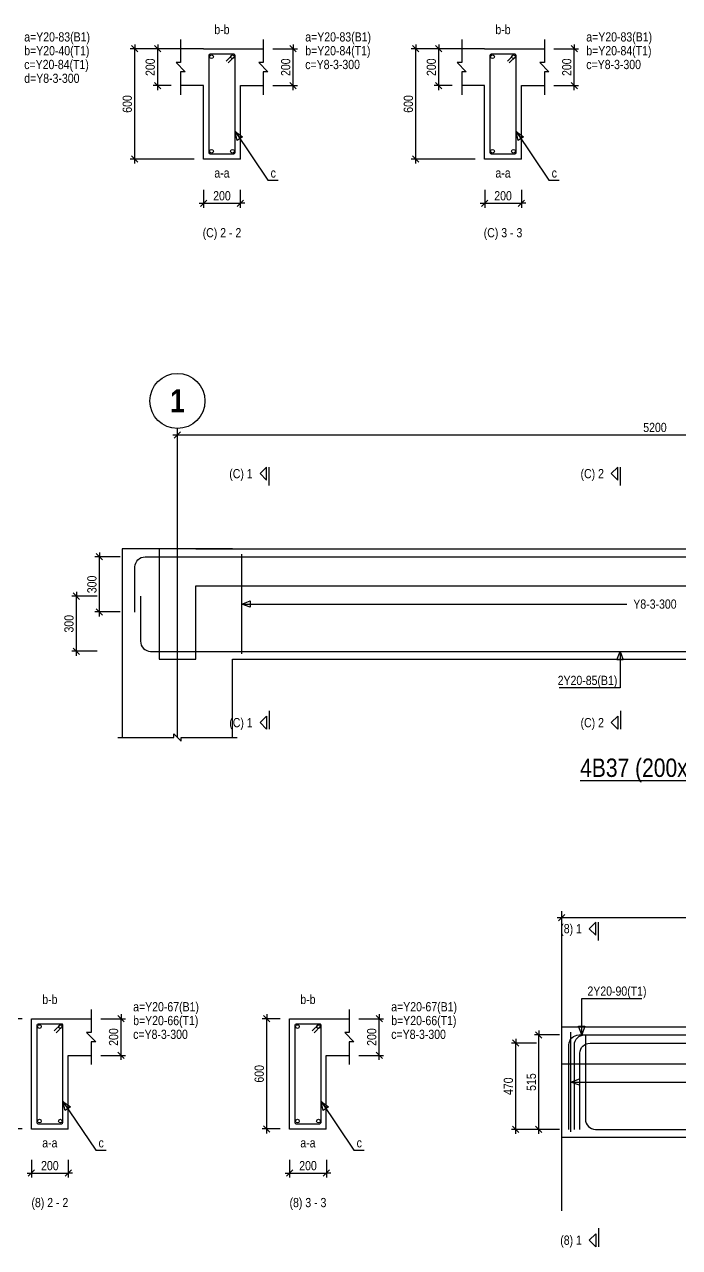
# Model space of a CAD drawing. Extents: x 0 to 206258, y -403073 to 0.
# Drawn here: x 51943 to 59077, y -348714 to -335409 of the extents above; entities that cross this region are included whole.
import ezdxf
from ezdxf.enums import TextEntityAlignment as Align
from ezdxf.lldxf.tags import DXFTag

# ---------------------------------------------------------------- set-up
doc = ezdxf.new("R2010")
doc.units = 0
doc.header["$LTSCALE"] = 1000
for name, color, linetype in [('Axis Circle(Dir 2)', 150, 'Continuous'), ('Axis Label(Dir 1)', 7, 'Continuous'), ('Axis Line(Dir 2)', 150, 'CENTER2'), ('Break Line', 5, 'Continuous'), ('Dimension Line', 5, 'Continuous'), ('Front Elevation Line', 40, 'Continuous'), ('Leader Line', 5, 'Continuous'), ('Link Line', 3, 'Continuous'), ('Rebar Label', 6, 'Continuous'), ('Rebar Line', 7, 'Continuous'), ('Section Label', 1, 'Continuous'), ('Section Line', 1, 'Continuous'), ('Top Rebar Label', 6, 'Continuous'), ('Top Rebar Line', 7, 'Continuous')]:
    doc.layers.add(name, color=color, linetype=linetype)
for name, color, linetype, true_color in [('Back Elevation Line', 191, 'HIDDEN2', 0xd4aaff), ('Beam Label(D)', 94, 'Continuous', 0x008100), ('Beam Line(D)', 112, 'Continuous', 0x00bd5e), ('Link Label', 94, 'Continuous', 0x008100)]:
    doc.layers.add(name, color=color, linetype=linetype, true_color=true_color)
doc.styles.add('Axis Label(Dir 1)', font='ARIALNB.TTF', dxfattribs={"height": 250})
doc.styles.add('Beam Label(D)', font='ARIALN.TTF', dxfattribs={"height": 200})
doc.styles.add('Dimension Text', font='ARIALN.TTF', dxfattribs={"height": 100})
doc.styles.add('Link Label', font='ARIALN.TTF', dxfattribs={"height": 100})
doc.styles.add('Rebar Label', font='ARIALN.TTF', dxfattribs={"height": 100})
doc.styles.add('Section Label', font='ARIALN.TTF', dxfattribs={"height": 100})
doc.styles.add('Top Rebar Label', font='ARIALN.TTF', dxfattribs={"height": 100})
tags = doc.linetypes.add('CENTER2', pattern=[1.125, 0.75, -0.125, 0.125, -0.125]).pattern_tags.tags
tags[10:11] = [DXFTag(74, 4), DXFTag(75, 0), DXFTag(340, '0'), DXFTag(46, 0.0), DXFTag(50, 0.0), DXFTag(44, 0.0), DXFTag(45, 0.0)]
tags[8:9] = [DXFTag(74, 4), DXFTag(75, 0), DXFTag(340, '0'), DXFTag(46, 0.0), DXFTag(50, 0.0), DXFTag(44, 0.0), DXFTag(45, 0.0)]
tags[6:7] = [DXFTag(74, 4), DXFTag(75, 0), DXFTag(340, '0'), DXFTag(46, 0.0), DXFTag(50, 0.0), DXFTag(44, 0.0), DXFTag(45, 0.0)]
tags[4:5] = [DXFTag(74, 4), DXFTag(75, 0), DXFTag(340, '0'), DXFTag(46, 0.0), DXFTag(50, 0.0), DXFTag(44, 0.0), DXFTag(45, 0.0)]
tags = doc.linetypes.add('HIDDEN2', pattern=[0.1875, 0.125, -0.0625]).pattern_tags.tags
tags[6:7] = [DXFTag(74, 4), DXFTag(75, 0), DXFTag(340, '0'), DXFTag(46, 0.0), DXFTag(50, 0.0), DXFTag(44, 0.0), DXFTag(45, 0.0)]
tags[4:5] = [DXFTag(74, 4), DXFTag(75, 0), DXFTag(340, '0'), DXFTag(46, 0.0), DXFTag(50, 0.0), DXFTag(44, 0.0), DXFTag(45, 0.0)]
doc.dimstyles.new('BEAM', dxfattribs={"dimtxt": 100, "dimasz": 30, "dimexe": 48.3, "dimexo": 103.5, "dimgap": 30, "dimtad": 1, "dimtoh": 1, "dimdec": 1, "dimlfac": 0.5, "dimdsep": 46, "dimtxsty": 'Dimension Text', "dimblk": 'PCDIM_TICK', "dimcen": 0.09, "dimclrd": 5, "dimclre": 5, "dimclrt": 5, "dimadec": 1, "dimazin": 0, "dimtp": 1, "dimtm": 1, "dimtfac": 1, "dimtdec": 4, "dimtofl": 0, "dimtmove": 0, "dimatfit": 3, "dimfxl": 1, "dimtolj": 1, "dimtzin": 0, "dimarcsym": 0})

# ---------------------------------------------------------------- blocks, each defined once
blk = doc.blocks.new('PCDIM_TICK')
at = {"layer": 'Dimension Line', "color": 0, "transparency": 33554687}
for p, q in [((1.15, 1.15), (-1.15, -1.15)), ((1.61, 0), (0, 0))]:
    blk.add_line(p, q, dxfattribs=at)
blk = doc.blocks.new('*U4046')
at = {"layer": 'Dimension Line', "color": 5, "true_color": 0x0000ff, "transparency": 16777216}
for p, q in [((54648, -335674), (54918, -335674)), ((54869, -336074), (54869, -335674)), ((54648, -336074), (54918, -336074))]:
    blk.add_line(p, q, dxfattribs=at)
at = {"layer": 'Dimension Line', "color": 5, "true_color": 0x0000ff, "transparency": 16777216, "xscale": 30, "yscale": 30}
for p, rotation in [((54869, -335674), 89.99999999999447), ((54869, -336074), 269.9999999999834)]:
    blk.add_blockref('PCDIM_TICK', p, dxfattribs=dict(at, rotation=rotation))
at = {"layer": 'Dimension Line', "color": 5, "true_color": 0x0000ff, "transparency": 16777216, "insert": (54839, -335874), "char_height": 100, "width": 182.77, "attachment_point": 8, "rotation": 90, "style": 'Dimension Text'}
blk.add_mtext('200', dxfattribs=at)
blk = doc.blocks.new('*U4047')
at = {"layer": 'Dimension Line', "color": 5, "true_color": 0x0000ff, "transparency": 16777216}
for p, q in [((53541, -335674), (53346, -335674)), ((53394, -336074), (53394, -335674)), ((53541, -336074), (53346, -336074))]:
    blk.add_line(p, q, dxfattribs=at)
at = {"layer": 'Dimension Line', "color": 5, "true_color": 0x0000ff, "transparency": 16777216, "xscale": 30, "yscale": 30}
for p, rotation in [((53394, -335674), 89.99999999999447), ((53394, -336074), 269.9999999999834)]:
    blk.add_blockref('PCDIM_TICK', p, dxfattribs=dict(at, rotation=rotation))
at = {"layer": 'Dimension Line', "color": 5, "true_color": 0x0000ff, "transparency": 16777216, "insert": (53364, -335874), "char_height": 100, "width": 182.77, "attachment_point": 8, "rotation": 90, "style": 'Dimension Text'}
blk.add_mtext('200', dxfattribs=at)
blk = doc.blocks.new('*U4048')
at = {"layer": 'Dimension Line', "color": 5, "true_color": 0x0000ff, "transparency": 16777216}
for p, q in [((53791, -335674), (53096, -335674)), ((53144, -336874), (53144, -335674)), ((53791, -336874), (53096, -336874))]:
    blk.add_line(p, q, dxfattribs=at)
at = {"layer": 'Dimension Line', "color": 5, "true_color": 0x0000ff, "transparency": 16777216, "xscale": 30, "yscale": 30}
for p, rotation in [((53144, -335674), 89.99999999999447), ((53144, -336874), 269.9999999999834)]:
    blk.add_blockref('PCDIM_TICK', p, dxfattribs=dict(at, rotation=rotation))
at = {"layer": 'Dimension Line', "color": 5, "true_color": 0x0000ff, "transparency": 16777216, "insert": (53114, -336274), "char_height": 100, "width": 181.97, "attachment_point": 8, "rotation": 90, "style": 'Dimension Text'}
blk.add_mtext('600', dxfattribs=at)
blk = doc.blocks.new('*U4049')
at = {"layer": 'Dimension Line', "color": 5, "true_color": 0x0000ff, "transparency": 16777216}
for p, q in [((53894, -337208), (53894, -337403)), ((54294, -337208), (54294, -337403)), ((53894, -337354), (54294, -337354))]:
    blk.add_line(p, q, dxfattribs=at)
at = {"layer": 'Dimension Line', "color": 5, "true_color": 0x0000ff, "transparency": 16777216, "xscale": 30, "yscale": 30, "rotation": 180.0000000000004}
blk.add_blockref('PCDIM_TICK', (53894, -337354), dxfattribs=at)
at = {"layer": 'Dimension Line', "color": 5, "true_color": 0x0000ff, "transparency": 16777216, "xscale": 30, "yscale": 30}
blk.add_blockref('PCDIM_TICK', (54294, -337354), dxfattribs=at)
at = {"layer": 'Dimension Line', "color": 5, "true_color": 0x0000ff, "transparency": 16777216, "insert": (54094, -337324), "char_height": 100, "width": 182.77, "attachment_point": 8, "style": 'Dimension Text'}
blk.add_mtext('200', dxfattribs=at)
blk = doc.blocks.new('*U4050')
at = {"layer": 'Dimension Line', "color": 5, "true_color": 0x0000ff, "transparency": 16777216}
for p, q in [((57708, -335674), (57978, -335674)), ((57930, -336074), (57930, -335674)), ((57708, -336074), (57978, -336074))]:
    blk.add_line(p, q, dxfattribs=at)
at = {"layer": 'Dimension Line', "color": 5, "true_color": 0x0000ff, "transparency": 16777216, "xscale": 30, "yscale": 30}
for p, rotation in [((57930, -335674), 89.99999999999447), ((57930, -336074), 269.9999999999834)]:
    blk.add_blockref('PCDIM_TICK', p, dxfattribs=dict(at, rotation=rotation))
at = {"layer": 'Dimension Line', "color": 5, "true_color": 0x0000ff, "transparency": 16777216, "insert": (57900, -335874), "char_height": 100, "width": 182.77, "attachment_point": 8, "rotation": 90, "style": 'Dimension Text'}
blk.add_mtext('200', dxfattribs=at)
blk = doc.blocks.new('*U4051')
at = {"layer": 'Dimension Line', "color": 5, "true_color": 0x0000ff, "transparency": 16777216}
for p, q in [((56601, -335674), (56406, -335674)), ((56455, -336074), (56455, -335674)), ((56601, -336074), (56406, -336074))]:
    blk.add_line(p, q, dxfattribs=at)
at = {"layer": 'Dimension Line', "color": 5, "true_color": 0x0000ff, "transparency": 16777216, "xscale": 30, "yscale": 30}
for p, rotation in [((56455, -335674), 89.99999999999447), ((56455, -336074), 269.9999999999834)]:
    blk.add_blockref('PCDIM_TICK', p, dxfattribs=dict(at, rotation=rotation))
at = {"layer": 'Dimension Line', "color": 5, "true_color": 0x0000ff, "transparency": 16777216, "insert": (56425, -335874), "char_height": 100, "width": 182.77, "attachment_point": 8, "rotation": 90, "style": 'Dimension Text'}
blk.add_mtext('200', dxfattribs=at)
blk = doc.blocks.new('*U4052')
at = {"layer": 'Dimension Line', "color": 5, "true_color": 0x0000ff, "transparency": 16777216}
for p, q in [((56851, -335674), (56156, -335674)), ((56205, -336874), (56205, -335674)), ((56851, -336874), (56156, -336874))]:
    blk.add_line(p, q, dxfattribs=at)
at = {"layer": 'Dimension Line', "color": 5, "true_color": 0x0000ff, "transparency": 16777216, "xscale": 30, "yscale": 30}
for p, rotation in [((56205, -335674), 89.99999999999447), ((56205, -336874), 269.9999999999834)]:
    blk.add_blockref('PCDIM_TICK', p, dxfattribs=dict(at, rotation=rotation))
at = {"layer": 'Dimension Line', "color": 5, "true_color": 0x0000ff, "transparency": 16777216, "insert": (56175, -336274), "char_height": 100, "width": 181.97, "attachment_point": 8, "rotation": 90, "style": 'Dimension Text'}
blk.add_mtext('600', dxfattribs=at)
blk = doc.blocks.new('*U4053')
at = {"layer": 'Dimension Line', "color": 5, "true_color": 0x0000ff, "transparency": 16777216}
for p, q in [((56955, -337208), (56955, -337403)), ((57355, -337208), (57355, -337403)), ((56955, -337354), (57355, -337354))]:
    blk.add_line(p, q, dxfattribs=at)
at = {"layer": 'Dimension Line', "color": 5, "true_color": 0x0000ff, "transparency": 16777216, "xscale": 30, "yscale": 30, "rotation": 180.0000000000004}
blk.add_blockref('PCDIM_TICK', (56955, -337354), dxfattribs=at)
at = {"layer": 'Dimension Line', "color": 5, "true_color": 0x0000ff, "transparency": 16777216, "xscale": 30, "yscale": 30}
blk.add_blockref('PCDIM_TICK', (57355, -337354), dxfattribs=at)
at = {"layer": 'Dimension Line', "color": 5, "true_color": 0x0000ff, "transparency": 16777216, "insert": (57155, -337324), "char_height": 100, "width": 182.77, "attachment_point": 8, "style": 'Dimension Text'}
blk.add_mtext('200', dxfattribs=at)
blk = doc.blocks.new('*U4106')
at = {"layer": 'Dimension Line', "color": 5, "true_color": 0x0000ff, "transparency": 16777216}
for p, q in [((52984, -341200), (52711, -341200)), ((52759, -341800), (52759, -341200)), ((52984, -341800), (52711, -341800))]:
    blk.add_line(p, q, dxfattribs=at)
at = {"layer": 'Dimension Line', "color": 5, "true_color": 0x0000ff, "transparency": 16777216, "xscale": 30, "yscale": 30}
for p, rotation in [((52759, -341200), 89.99999999999447), ((52759, -341800), 269.9999999999834)]:
    blk.add_blockref('PCDIM_TICK', p, dxfattribs=dict(at, rotation=rotation))
at = {"layer": 'Dimension Line', "color": 5, "true_color": 0x0000ff, "transparency": 16777216, "insert": (52729, -341500), "char_height": 100, "width": 181.5, "attachment_point": 8, "rotation": 90, "style": 'Dimension Text'}
blk.add_mtext('300', dxfattribs=at)
blk = doc.blocks.new('*U4107')
at = {"layer": 'Dimension Line', "color": 5, "true_color": 0x0000ff, "transparency": 16777216}
for p, q in [((52734, -341628), (52461, -341628)), ((52509, -342228), (52509, -341628)), ((52734, -342228), (52461, -342228))]:
    blk.add_line(p, q, dxfattribs=at)
at = {"layer": 'Dimension Line', "color": 5, "true_color": 0x0000ff, "transparency": 16777216, "xscale": 30, "yscale": 30}
for p, rotation in [((52509, -341628), 89.99999999999447), ((52509, -342228), 269.9999999999834)]:
    blk.add_blockref('PCDIM_TICK', p, dxfattribs=dict(at, rotation=rotation))
at = {"layer": 'Dimension Line', "color": 5, "true_color": 0x0000ff, "transparency": 16777216, "insert": (52479, -341928), "char_height": 100, "width": 181.5, "attachment_point": 8, "rotation": 90, "style": 'Dimension Text'}
blk.add_mtext('300', dxfattribs=at)
blk = doc.blocks.new('*U4108')
at = {"layer": 'Dimension Line', "color": 5, "true_color": 0x0000ff, "transparency": 16777216}
for p, q in [((53609, -340021), (53609, -339826)), ((53609, -339874), (64009, -339874)), ((64009, -340021), (64009, -339826))]:
    blk.add_line(p, q, dxfattribs=at)
at = {"layer": 'Dimension Line', "color": 5, "true_color": 0x0000ff, "transparency": 16777216, "xscale": 30, "yscale": 30, "rotation": 180.0000000000004}
blk.add_blockref('PCDIM_TICK', (53609, -339874), dxfattribs=at)
at = {"layer": 'Dimension Line', "color": 5, "true_color": 0x0000ff, "transparency": 16777216, "xscale": 30, "yscale": 30}
blk.add_blockref('PCDIM_TICK', (64009, -339874), dxfattribs=at)
at = {"layer": 'Dimension Line', "color": 5, "true_color": 0x0000ff, "transparency": 16777216, "insert": (58809, -339844), "char_height": 100, "width": 245.98, "attachment_point": 8, "style": 'Dimension Text'}
blk.add_mtext('5200', dxfattribs=at)
blk = doc.blocks.new('*U4164')
at = {"layer": 'Dimension Line', "color": 5, "true_color": 0x0000ff, "transparency": 16777216}
for p, q in [((52774, -346224), (53044, -346224)), ((52995, -346624), (52995, -346224)), ((52774, -346624), (53044, -346624))]:
    blk.add_line(p, q, dxfattribs=at)
at = {"layer": 'Dimension Line', "color": 5, "true_color": 0x0000ff, "transparency": 16777216, "xscale": 30, "yscale": 30}
for p, rotation in [((52995, -346224), 89.99999999999447), ((52995, -346624), 269.9999999999834)]:
    blk.add_blockref('PCDIM_TICK', p, dxfattribs=dict(at, rotation=rotation))
at = {"layer": 'Dimension Line', "color": 5, "true_color": 0x0000ff, "transparency": 16777216, "insert": (52965, -346424), "char_height": 100, "width": 182.77, "attachment_point": 8, "rotation": 90, "style": 'Dimension Text'}
blk.add_mtext('200', dxfattribs=at)
blk = doc.blocks.new('*U4165')
at = {"layer": 'Dimension Line', "color": 5, "true_color": 0x0000ff, "transparency": 16777216}
for p, q in [((51917, -346224), (51722, -346224)), ((51770, -347424), (51770, -346224)), ((51917, -347424), (51722, -347424))]:
    blk.add_line(p, q, dxfattribs=at)
at = {"layer": 'Dimension Line', "color": 5, "true_color": 0x0000ff, "transparency": 16777216, "xscale": 30, "yscale": 30}
for p, rotation in [((51770, -346224), 89.99999999999447), ((51770, -347424), 269.9999999999834)]:
    blk.add_blockref('PCDIM_TICK', p, dxfattribs=dict(at, rotation=rotation))
at = {"layer": 'Dimension Line', "color": 5, "true_color": 0x0000ff, "transparency": 16777216, "insert": (51740, -346824), "char_height": 100, "width": 181.97, "attachment_point": 8, "rotation": 90, "style": 'Dimension Text'}
blk.add_mtext('600', dxfattribs=at)
blk = doc.blocks.new('*U4166')
at = {"layer": 'Dimension Line', "color": 5, "true_color": 0x0000ff, "transparency": 16777216}
for p, q in [((52020, -347758), (52020, -347953)), ((52420, -347758), (52420, -347953)), ((52020, -347904), (52420, -347904))]:
    blk.add_line(p, q, dxfattribs=at)
at = {"layer": 'Dimension Line', "color": 5, "true_color": 0x0000ff, "transparency": 16777216, "xscale": 30, "yscale": 30, "rotation": 180.0000000000004}
blk.add_blockref('PCDIM_TICK', (52020, -347904), dxfattribs=at)
at = {"layer": 'Dimension Line', "color": 5, "true_color": 0x0000ff, "transparency": 16777216, "xscale": 30, "yscale": 30}
blk.add_blockref('PCDIM_TICK', (52420, -347904), dxfattribs=at)
at = {"layer": 'Dimension Line', "color": 5, "true_color": 0x0000ff, "transparency": 16777216, "insert": (52220, -347874), "char_height": 100, "width": 182.77, "attachment_point": 8, "style": 'Dimension Text'}
blk.add_mtext('200', dxfattribs=at)
blk = doc.blocks.new('*U4167')
at = {"layer": 'Dimension Line', "color": 5, "true_color": 0x0000ff, "transparency": 16777216}
for p, q in [((55584, -346224), (55854, -346224)), ((55806, -346624), (55806, -346224)), ((55584, -346624), (55854, -346624))]:
    blk.add_line(p, q, dxfattribs=at)
at = {"layer": 'Dimension Line', "color": 5, "true_color": 0x0000ff, "transparency": 16777216, "xscale": 30, "yscale": 30}
for p, rotation in [((55806, -346224), 89.99999999999447), ((55806, -346624), 269.9999999999834)]:
    blk.add_blockref('PCDIM_TICK', p, dxfattribs=dict(at, rotation=rotation))
at = {"layer": 'Dimension Line', "color": 5, "true_color": 0x0000ff, "transparency": 16777216, "insert": (55776, -346424), "char_height": 100, "width": 182.77, "attachment_point": 8, "rotation": 90, "style": 'Dimension Text'}
blk.add_mtext('200', dxfattribs=at)
blk = doc.blocks.new('*U4168')
at = {"layer": 'Dimension Line', "color": 5, "true_color": 0x0000ff, "transparency": 16777216}
for p, q in [((54727, -346224), (54532, -346224)), ((54581, -347424), (54581, -346224)), ((54727, -347424), (54532, -347424))]:
    blk.add_line(p, q, dxfattribs=at)
at = {"layer": 'Dimension Line', "color": 5, "true_color": 0x0000ff, "transparency": 16777216, "xscale": 30, "yscale": 30}
for p, rotation in [((54581, -346224), 89.99999999999447), ((54581, -347424), 269.9999999999834)]:
    blk.add_blockref('PCDIM_TICK', p, dxfattribs=dict(at, rotation=rotation))
at = {"layer": 'Dimension Line', "color": 5, "true_color": 0x0000ff, "transparency": 16777216, "insert": (54551, -346824), "char_height": 100, "width": 181.97, "attachment_point": 8, "rotation": 90, "style": 'Dimension Text'}
blk.add_mtext('600', dxfattribs=at)
blk = doc.blocks.new('*U4169')
at = {"layer": 'Dimension Line', "color": 5, "true_color": 0x0000ff, "transparency": 16777216}
for p, q in [((54831, -347758), (54831, -347953)), ((55231, -347758), (55231, -347953)), ((54831, -347904), (55231, -347904))]:
    blk.add_line(p, q, dxfattribs=at)
at = {"layer": 'Dimension Line', "color": 5, "true_color": 0x0000ff, "transparency": 16777216, "xscale": 30, "yscale": 30, "rotation": 180.0000000000004}
blk.add_blockref('PCDIM_TICK', (54831, -347904), dxfattribs=at)
at = {"layer": 'Dimension Line', "color": 5, "true_color": 0x0000ff, "transparency": 16777216, "xscale": 30, "yscale": 30}
blk.add_blockref('PCDIM_TICK', (55231, -347904), dxfattribs=at)
at = {"layer": 'Dimension Line', "color": 5, "true_color": 0x0000ff, "transparency": 16777216, "insert": (55031, -347874), "char_height": 100, "width": 182.77, "attachment_point": 8, "style": 'Dimension Text'}
blk.add_mtext('200', dxfattribs=at)
blk = doc.blocks.new('*U4173')
at = {"layer": 'Dimension Line', "color": 5, "true_color": 0x0000ff, "transparency": 16777216}
for p, q in [((57768, -346400), (57496, -346400)), ((57544, -347428), (57544, -346400)), ((57768, -347428), (57496, -347428))]:
    blk.add_line(p, q, dxfattribs=at)
at = {"layer": 'Dimension Line', "color": 5, "true_color": 0x0000ff, "transparency": 16777216, "xscale": 30, "yscale": 30}
for p, rotation in [((57544, -346400), 89.99999999999447), ((57544, -347428), 269.9999999999834)]:
    blk.add_blockref('PCDIM_TICK', p, dxfattribs=dict(at, rotation=rotation))
at = {"layer": 'Dimension Line', "color": 5, "true_color": 0x0000ff, "transparency": 16777216, "insert": (57514, -346914), "char_height": 100, "width": 182.37, "attachment_point": 8, "rotation": 90, "style": 'Dimension Text'}
blk.add_mtext('515', dxfattribs=at)
blk = doc.blocks.new('*U4174')
at = {"layer": 'Dimension Line', "color": 5, "true_color": 0x0000ff, "transparency": 16777216}
for p, q in [((57518, -346490), (57246, -346490)), ((57294, -347428), (57294, -346490)), ((57518, -347428), (57246, -347428))]:
    blk.add_line(p, q, dxfattribs=at)
at = {"layer": 'Dimension Line', "color": 5, "true_color": 0x0000ff, "transparency": 16777216, "xscale": 30, "yscale": 30}
for p, rotation in [((57294, -346490), 89.99999999999447), ((57294, -347428), 269.9999999999834)]:
    blk.add_blockref('PCDIM_TICK', p, dxfattribs=dict(at, rotation=rotation))
at = {"layer": 'Dimension Line', "color": 5, "true_color": 0x0000ff, "transparency": 16777216, "insert": (57264, -346959), "char_height": 100, "width": 184.72, "attachment_point": 8, "rotation": 90, "style": 'Dimension Text'}
blk.add_mtext('470', dxfattribs=at)
blk = doc.blocks.new('*U4176')
at = {"layer": 'Dimension Line', "color": 5, "true_color": 0x0000ff, "transparency": 16777216}
for p, q in [((57794, -345271), (57794, -345076)), ((67794, -345271), (67794, -345076)), ((57794, -345124), (67794, -345124))]:
    blk.add_line(p, q, dxfattribs=at)
at = {"layer": 'Dimension Line', "color": 5, "true_color": 0x0000ff, "transparency": 16777216, "xscale": 30, "yscale": 30, "rotation": 180.0000000000004}
blk.add_blockref('PCDIM_TICK', (57794, -345124), dxfattribs=at)
at = {"layer": 'Dimension Line', "color": 5, "true_color": 0x0000ff, "transparency": 16777216, "xscale": 30, "yscale": 30}
blk.add_blockref('PCDIM_TICK', (67794, -345124), dxfattribs=at)
at = {"layer": 'Dimension Line', "color": 5, "true_color": 0x0000ff, "transparency": 16777216, "insert": (62794, -345094), "char_height": 100, "width": 245.98, "attachment_point": 8, "style": 'Dimension Text'}
blk.add_mtext('5000', dxfattribs=at)

msp = doc.modelspace()

# ---------------------------------------------------------------- linework, layer by layer
at = {"layer": 'Axis Circle(Dir 2)', "transparency": 33554687}
msp.add_circle((53609.055, -339504.284), 300, dxfattribs=at)
at = {"layer": 'Axis Line(Dir 2)', "transparency": 33554687}
for points in [[(53609.055, -343164.284), (53609.055, -339804.284)], [(57793.964, -348314.284), (57793.964, -345054.284)]]:
    msp.add_lwpolyline(points, dxfattribs=at)
at = {"layer": 'Back Elevation Line', "transparency": 33554687}
for points in [[(53809.055, -341114.284), (53409.055, -341114.284)], [(53409.055, -341114.284), (53409.055, -342314.284)], [(53809.055, -341114.284), (63809.055, -341114.284)], [(53809.055, -342314.284), (53809.055, -341514.284)], [(53809.055, -341514.284), (63809.055, -341514.284)], [(53409.055, -342314.284), (53809.055, -342314.284)], [(57793.964, -346714.284), (57793.964, -346314.284), (67593.964, -346314.284)], [(57793.964, -346714.284), (67593.964, -346714.284)]]:
    msp.add_lwpolyline(points, dxfattribs=at)
at = {"layer": 'Beam Line(D)', "transparency": 33554687}
for points in [[(53894.293, -335674.284), (53644.293, -335674.284)], [(53894.293, -335674.284), (54294.293, -335674.284)], [(53894.293, -335674.284), (53894.293, -335674.284)], [(54294.293, -335674.284), (54294.293, -335674.284)], [(54294.293, -335674.284), (54544.293, -335674.284)], [(56954.532, -335674.284), (56704.532, -335674.284)], [(56954.532, -335674.284), (57354.532, -335674.284)], [(56954.532, -335674.284), (56954.532, -335674.284)], [(57354.532, -335674.284), (57354.532, -335674.284)], [(57354.532, -335674.284), (57604.532, -335674.284)], [(54294.293, -336874.284), (53894.293, -336874.284), (53894.293, -336074.284), (53644.293, -336074.284)], [(54294.293, -336874.284), (54294.293, -336074.284), (54544.293, -336074.284)], [(57354.532, -336874.284), (56954.532, -336874.284), (56954.532, -336074.284), (56704.532, -336074.284)], [(57354.532, -336874.284), (57354.532, -336074.284), (57604.532, -336074.284)], [(53009.055, -341114.284), (53009.055, -343164.284)], [(54209.055, -341114.284), (53009.055, -341114.284)], [(54209.055, -341114.284), (63409.055, -341114.284)], [(54209.055, -343164.284), (54209.055, -342314.284)], [(54209.055, -342314.284), (63409.055, -342314.284)], [(52020.294, -346224.284), (52420.294, -346224.284)], [(52420.294, -347424.284), (52020.294, -347424.284), (52020.294, -346224.284)], [(52420.294, -346224.284), (52420.294, -346224.284)], [(52420.294, -346224.284), (52670.294, -346224.284)], [(54830.532, -346224.284), (55230.532, -346224.284)], [(55230.532, -347424.284), (54830.532, -347424.284), (54830.532, -346224.284)], [(55230.532, -346224.284), (55230.532, -346224.284)], [(55230.532, -346224.284), (55480.532, -346224.284)], [(57793.964, -346314.284), (67593.964, -346314.284)], [(57793.964, -347514.284), (57793.964, -346314.284)], [(52420.294, -347424.284), (52420.294, -346624.284), (52670.294, -346624.284)], [(55230.532, -347424.284), (55230.532, -346624.284), (55480.532, -346624.284)], [(57793.964, -347514.284), (67593.964, -347514.284)]]:
    msp.add_lwpolyline(points, dxfattribs=at)
at = {"layer": 'Break Line', "transparency": 33554687}
for points in [[(53644.293, -335574.284), (53644.293, -335824.284), (53594.293, -335824.284), (53694.293, -335924.284), (53644.293, -335924.284), (53644.293, -336174.284)], [(54544.293, -335574.284), (54544.293, -335824.284), (54494.293, -335824.284), (54594.293, -335924.284), (54544.293, -335924.284), (54544.293, -336174.284)], [(56704.532, -335574.284), (56704.532, -335824.284), (56654.532, -335824.284), (56754.532, -335924.284), (56704.532, -335924.284), (56704.532, -336174.284)], [(57604.532, -335574.284), (57604.532, -335824.284), (57554.532, -335824.284), (57654.532, -335924.284), (57604.532, -335924.284), (57604.532, -336174.284)], [(52959.055, -343164.284), (53569.055, -343164.284), (53569.055, -343124.284), (53649.055, -343204.284), (53649.055, -343164.284), (54259.055, -343164.284)], [(52670.294, -346124.284), (52670.294, -346374.284), (52620.294, -346374.284), (52720.294, -346474.284), (52670.294, -346474.284), (52670.294, -346724.284)], [(55480.532, -346124.284), (55480.532, -346374.284), (55430.532, -346374.284), (55530.532, -346474.284), (55480.532, -346474.284), (55480.532, -346724.284)]]:
    msp.add_lwpolyline(points, dxfattribs=at)
at = {"layer": 'Front Elevation Line', "transparency": 33554687}
for points in [[(53809.055, -341114.284), (53409.055, -341114.284)], [(53409.055, -341114.284), (53409.055, -342314.284)], [(53809.055, -341114.284), (63809.055, -341114.284)], [(53809.055, -342314.284), (53809.055, -341514.284)], [(53809.055, -341514.284), (63809.055, -341514.284)], [(53409.055, -342314.284), (53809.055, -342314.284)]]:
    msp.add_lwpolyline(points, dxfattribs=at)
at = {"layer": 'Leader Line', "transparency": 33554687}
for points in [[(54317.234, -336633.009), (54260.55, -336671.297), (54236.293, -336574.284), (54317.234, -336633.009)], [(54236.293, -336574.284), (54594.293, -337104.284), (54707.423, -337104.284)], [(57377.472, -336633.008), (57320.788, -336671.297), (57296.532, -336574.283), (57377.472, -336633.008)], [(57296.532, -336574.283), (57654.532, -337104.284), (57767.661, -337104.284)], [(54309.055, -341714.284), (54403.024, -341680.082), (54403.024, -341748.486), (54309.055, -341714.284), (58504.411, -341714.284)], [(58429.054, -342228.284), (58429.055, -342624.284), (57766.381, -342624.284)], [(58463.257, -342322.253), (58394.852, -342322.253), (58429.054, -342228.284), (58463.257, -342322.253)], [(58011.964, -346400.284), (58011.964, -346004.284), (58666.955, -346004.284)], [(57977.762, -346306.314), (58046.166, -346306.314), (58011.964, -346400.284), (57977.762, -346306.314)], [(57893.964, -346914.284), (57987.933, -346880.082), (57987.933, -346948.486), (57893.964, -346914.284), (62389.32, -346914.284)], [(52443.234, -347183.008), (52386.55, -347221.297), (52362.293, -347124.283), (52443.234, -347183.008)], [(52362.293, -347124.283), (52720.294, -347654.284), (52833.423, -347654.284)], [(55253.472, -347183.008), (55196.788, -347221.296), (55172.532, -347124.283), (55253.472, -347183.008)], [(55172.532, -347124.283), (55530.532, -347654.284), (55643.662, -347654.284)]]:
    msp.add_lwpolyline(points, dxfattribs=at)
at = {"layer": 'Link Line', "transparency": 33554687}
for p, q in [((54309.055, -342256.284), (54309.055, -341172.284)), ((57893.964, -347456.284), (57893.964, -346372.284))]:
    msp.add_line(p, q, dxfattribs=at)
for points in [[(54161.482, -335826.894), (54232.193, -335756.183, 0.668178638), (54222.293, -335732.284), (53966.293, -335732.284, 0.414213562), (53952.293, -335746.284), (53952.293, -336802.284, 0.414213562), (53966.293, -336816.284), (54222.293, -336816.284, 0.414213562), (54236.293, -336802.284), (54236.293, -335746.284, 0.668178638), (54212.394, -335736.384), (54141.683, -335807.095)], [(57221.721, -335826.894), (57292.431, -335756.183, 0.668178638), (57282.532, -335732.284), (57026.532, -335732.284, 0.414213562), (57012.532, -335746.284), (57012.532, -336802.284, 0.414213562), (57026.532, -336816.284), (57282.532, -336816.284, 0.414213562), (57296.532, -336802.284), (57296.532, -335746.284, 0.668178638), (57272.632, -335736.384), (57201.922, -335807.095)], [(52287.483, -346376.894), (52358.193, -346306.183, 0.668178638), (52348.294, -346282.284), (52092.294, -346282.284, 0.414213562), (52078.294, -346296.284), (52078.294, -347352.284, 0.414213562), (52092.294, -347366.284), (52348.294, -347366.284, 0.414213562), (52362.294, -347352.284), (52362.294, -346296.284, 0.668178638), (52338.394, -346286.384), (52267.684, -346357.095)], [(55097.721, -346376.894), (55168.432, -346306.183, 0.668178638), (55158.532, -346282.284), (54902.532, -346282.284, 0.414213562), (54888.532, -346296.284), (54888.532, -347352.284, 0.414213562), (54902.532, -347366.284), (55158.532, -347366.284, 0.414213562), (55172.532, -347352.284), (55172.532, -346296.284, 0.668178638), (55148.633, -346286.384), (55077.922, -346357.095)]]:
    msp.add_lwpolyline(points, format="xyb", dxfattribs=at)
at = {"layer": 'Rebar Line', "transparency": 33554687}
for points in [[(53207.055, -341628.284), (53207.055, -342118.328, 0.414213562), (53317.011, -342228.284), (69137.571, -342228.284, 0.024922321), (69148.512, -342227.738), (69537.599, -342188.829, -0.024922321), (69548.54, -342188.284), (71467.055, -342188.284)], [(58051.964, -346400.284), (58051.964, -347318.328, 0.414213562), (58161.919, -347428.284), (67746.008, -347428.284, 0.414213543), (67855.963, -347318.328), (67855.964, -346392.284)]]:
    msp.add_lwpolyline(points, format="xyb", dxfattribs=at)
for centre in [(53980.293, -335760.284), (54208.293, -335760.284), (57040.532, -335760.284), (57268.532, -335760.284), (53980.293, -336788.284), (54208.293, -336788.284), (57040.532, -336788.284), (57268.532, -336788.284), (52106.294, -346310.284), (52334.294, -346310.284), (54916.532, -346310.284), (55144.532, -346310.284), (52106.294, -347338.284), (52334.294, -347338.284), (54916.532, -347338.284), (55144.532, -347338.284)]:
    msp.add_circle(centre, 20, dxfattribs=at)
at = {"layer": 'Section Line', "transparency": 33554687}
for points in [[(54579.055, -340224.284), (54508.344, -340294.994), (54579.055, -340365.705), (54579.055, -340224.284)], [(54609.055, -340424.284), (54609.055, -340224.284)], [(58404.055, -340224.284), (58333.344, -340294.994), (58404.055, -340365.705), (58404.055, -340224.284)], [(58434.055, -340424.284), (58434.055, -340224.284)], [(54579.055, -343074.284), (54579.055, -343074.284), (54508.344, -343003.573), (54579.055, -342932.862), (54579.055, -343074.284)], [(54609.055, -342874.284), (54609.055, -343074.284)], [(58404.055, -343074.284), (58404.055, -343074.284), (58333.344, -343003.573), (58404.055, -342932.862), (58404.055, -343074.284)], [(58434.055, -342874.284), (58434.055, -343074.284)], [(58163.964, -345174.284), (58093.253, -345244.994), (58163.964, -345315.705), (58163.964, -345174.284)], [(58193.964, -345374.284), (58193.964, -345174.284)], [(58163.964, -348704.284), (58163.964, -348704.284), (58093.253, -348633.573), (58163.964, -348562.862), (58163.964, -348704.284)], [(58193.964, -348504.284), (58193.964, -348704.284)]]:
    msp.add_lwpolyline(points, dxfattribs=at)
at = {"layer": 'Top Rebar Line', "transparency": 33554687}
for points in [[(53147.055, -341800.284), (53147.055, -341310.239, -0.414213562), (53257.011, -341200.284), (75027.055, -341200.284)], [(57871.964, -347428.284), (57871.964, -346510.239, -0.414213562), (57981.919, -346400.284), (60371.964, -346400.284)], [(57931.964, -347428.284), (57931.964, -346510.239, -0.414213562), (58041.919, -346400.284), (67806.008, -346400.284, -0.414213562), (67915.963, -346510.239), (67915.963, -347436.284)], [(57991.964, -347428.284), (57991.964, -346600.239, -0.414213562), (58101.919, -346490.284), (67686.008, -346490.284, -0.414213562), (67795.963, -346600.239), (67795.963, -347436.284)]]:
    msp.add_lwpolyline(points, format="xyb", dxfattribs=at)

# ---------------------------------------------------------------- texts
at = {"layer": 'Axis Label(Dir 1)', "transparency": 33554687, "style": 'Axis Label(Dir 1)'}
msp.add_text('1', height=250, dxfattribs=at).set_placement((53609.055, -339504.284), align=Align.MIDDLE_CENTER)
at = {"layer": 'Beam Label(D)', "transparency": 33554687, "style": 'Beam Label(D)'}
msp.add_text('%%U4B37 (200x600)', height=200, dxfattribs=at).set_placement((58809.055, -343394.284), align=Align.TOP_CENTER)
at = {"layer": 'Link Label', "transparency": 33554687, "style": 'Link Label'}
for s, p in [(' c=Y8-3-300', (54969.293, -335894.284)), (' c=Y8-3-300', (58029.532, -335894.284)), (' d=Y8-3-300', (51909.055, -336044.284)), ('c', (54624.293, -337074.284)), ('c', (57684.532, -337074.284)), (' c=Y8-3-300', (53095.294, -346444.284)), (' c=Y8-3-300', (55905.532, -346444.284)), ('c', (52750.294, -347624.284)), ('c', (55560.532, -347624.284))]:
    msp.add_text(s, height=100, dxfattribs=at).set_placement(p)
msp.add_text('Y8-3-300', height=100, dxfattribs=at).set_placement((58809.055, -341714.284), align=Align.MIDDLE_CENTER)
at = {"layer": 'Rebar Label', "transparency": 33554687, "style": 'Rebar Label'}
for s, p in [('b-b', (54094.293, -335544.284)), ('b-b', (57154.532, -335544.284)), ('a-a', (54094.293, -337104.284)), ('a-a', (57154.532, -337104.284)), ('b-b', (52220.294, -346094.284)), ('b-b', (55030.532, -346094.284)), ('a-a', (52220.294, -347654.284)), ('a-a', (55030.532, -347654.284))]:
    msp.add_text(s, height=100, dxfattribs=at).set_placement(p, align=Align.BOTTOM_CENTER)
for s, p in [(' a=Y20-83(B1)', (51909.055, -335594.284)), (' a=Y20-83(B1)', (54969.293, -335594.284)), (' a=Y20-83(B1)', (58029.532, -335594.284)), (' a=Y20-67(B1)', (53095.294, -346144.284)), (' a=Y20-67(B1)', (55905.532, -346144.284))]:
    msp.add_text(s, height=100, dxfattribs=at).set_placement(p)
msp.add_text(' 2Y20-85(B1)', height=100, dxfattribs=at).set_placement((58399.055, -342594.284), align=Align.RIGHT)
at = {"layer": 'Section Label', "transparency": 33554687, "style": 'Section Label'}
for s, p in [('(C) 2 - 2', (54094.293, -337754.284)), ('(C) 3 - 3', (57154.532, -337754.284)), ('(8) 2 - 2', (52220.294, -348304.284)), ('(8) 3 - 3', (55030.532, -348304.284))]:
    msp.add_text(s, height=100, dxfattribs=at).set_placement(p, align=Align.BOTTOM_CENTER)
for s, p in [('(C) 1', (54428.344, -340294.994)), ('(C) 2', (58253.344, -340294.994)), ('(C) 1', (54428.344, -343003.573)), ('(C) 2', (58253.344, -343003.573)), ('(8) 1', (58013.253, -345244.994)), ('(8) 1', (58013.253, -348633.573))]:
    msp.add_text(s, height=100, dxfattribs=at).set_placement(p, align=Align.MIDDLE_RIGHT)
at = {"layer": 'Top Rebar Label', "transparency": 33554687, "style": 'Top Rebar Label'}
for s, p in [(' b=Y20-40(T1)', (51909.055, -335744.284)), (' b=Y20-84(T1)', (54969.293, -335744.284)), (' b=Y20-84(T1)', (58029.532, -335744.284)), (' c=Y20-84(T1)', (51909.055, -335894.284)), (' 2Y20-90(T1)', (58041.964, -345974.284)), (' b=Y20-66(T1)', (53095.294, -346294.284)), (' b=Y20-66(T1)', (55905.532, -346294.284))]:
    msp.add_text(s, height=100, dxfattribs=at).set_placement(p)

# ---------------------------------------------------------------- dimensions: what is measured, and where the dimension line sits
at = {"layer": 'Dimension Line', "transparency": 33554687}
for base, p1, p2, text, picture, middle in [((53144.293, -336274.284), (53894.293, -336874.284), (53894.293, -335674.284), '600', '*U4048', (53144.293, -336274.284)), ((53394.293, -335874.284), (53644.293, -336074.284), (53644.293, -335674.284), '200', '*U4047', (53394.293, -335874.284)), ((54869.293, -335874.284), (54544.293, -336074.284), (54544.293, -335674.284), '200', '*U4046', (54869.293, -335874.284)), ((56204.532, -336274.284), (56954.532, -336874.284), (56954.532, -335674.284), '600', '*U4052', (56204.532, -336274.284)), ((56454.532, -335874.284), (56704.532, -336074.284), (56704.532, -335674.284), '200', '*U4051', (56454.532, -335874.284)), ((57929.532, -335874.284), (57604.532, -336074.284), (57604.532, -335674.284), '200', '*U4050', (57929.532, -335874.284)), ((52759.055, -341500.284), (53087.055, -341800.284), (53087.055, -341200.284), '300', '*U4106', (52759.055, -341500.284)), ((52509.055, -341928.284), (52837.055, -342228.284), (52837.055, -341628.284), '300', '*U4107', (52509.055, -341928.284)), ((51770.294, -346824.284), (52020.294, -347424.284), (52020.294, -346224.284), '600', '*U4165', (51770.294, -346824.284)), ((52995.294, -346424.284), (52670.294, -346624.284), (52670.294, -346224.284), '200', '*U4164', (52995.294, -346424.284)), ((54580.532, -346824.284), (54830.532, -347424.284), (54830.532, -346224.284), '600', '*U4168', (54580.532, -346824.284)), ((55805.532, -346424.284), (55480.532, -346624.284), (55480.532, -346224.284), '200', '*U4167', (55805.532, -346424.284)), ((57293.964, -346959.284), (57621.964, -347428.284), (57621.964, -346490.284), '470', '*U4174', (57293.964, -346959.284)), ((57543.964, -346914.284), (57871.964, -347428.284), (57871.964, -346400.284), '515', '*U4173', (57543.964, -346914.284))]:
    dim = msp.add_linear_dim(base=base, p1=p1, p2=p2, angle=90, text=text, dimstyle='BEAM', override={"dimscale": 1, "dimtxt": 100, "dimasz": 30, "dimexe": 48.3, "dimexo": 103.5, "dimgap": 30, "dimtad": 1, "dimtih": 0, "dimdec": 1, "dimlfac": 0.5, "dimzin": 8, "dimlunit": 2, "dimpost": '', "dimtxsty": 'Dimension Text', "dimblk": 'PCDIM_TICK', "dimse1": 0, "dimse2": 0, "dimsd2": 0, "dimclrd": 5, "dimclre": 5, "dimclrt": 5, "dimaunit": 0, "dimadec": 1, "dimazin": 0, "dimtol": 0, "dimtp": 1, "dimtm": 1, "dimtmove": 0}, dxfattribs=at)
    dim.commit()
    dim.dimension.update_dxf_attribs({"geometry": picture, "text_midpoint": middle})
for base, p1, p2, text, picture, middle in [((54094.293, -337354.284), (53894.293, -337104.284), (54294.293, -337104.284), '200', '*U4049', (54094.293, -337354.284)), ((57154.532, -337354.284), (56954.532, -337104.284), (57354.532, -337104.284), '200', '*U4053', (57154.532, -337354.284)), ((58809.055, -339874.284), (53609.055, -340124.284), (64009.055, -340124.284), '5200', '*U4108', (58809.055, -339874.284)), ((62793.964, -345124.284), (57793.964, -345374.284), (67793.964, -345374.284), '5000', '*U4176', (62793.964, -345124.284)), ((52220.294, -347904.284), (52020.294, -347654.284), (52420.294, -347654.284), '200', '*U4166', (52220.294, -347904.284)), ((55030.532, -347904.284), (54830.532, -347654.284), (55230.532, -347654.284), '200', '*U4169', (55030.532, -347904.284))]:
    dim = msp.add_linear_dim(base=base, p1=p1, p2=p2, text=text, dimstyle='BEAM', override={"dimscale": 1, "dimtxt": 100, "dimasz": 30, "dimexe": 48.3, "dimexo": 103.5, "dimgap": 30, "dimtad": 1, "dimtih": 0, "dimdec": 1, "dimlfac": 0.5, "dimzin": 8, "dimlunit": 2, "dimpost": '', "dimtxsty": 'Dimension Text', "dimblk": 'PCDIM_TICK', "dimse1": 0, "dimse2": 0, "dimsd2": 0, "dimclrd": 5, "dimclre": 5, "dimclrt": 5, "dimaunit": 0, "dimadec": 1, "dimazin": 0, "dimtol": 0, "dimtp": 1, "dimtm": 1, "dimtmove": 0}, dxfattribs=at)
    dim.commit()
    dim.dimension.update_dxf_attribs({"geometry": picture, "text_midpoint": middle})

doc.saveas('drawing.dxf')
